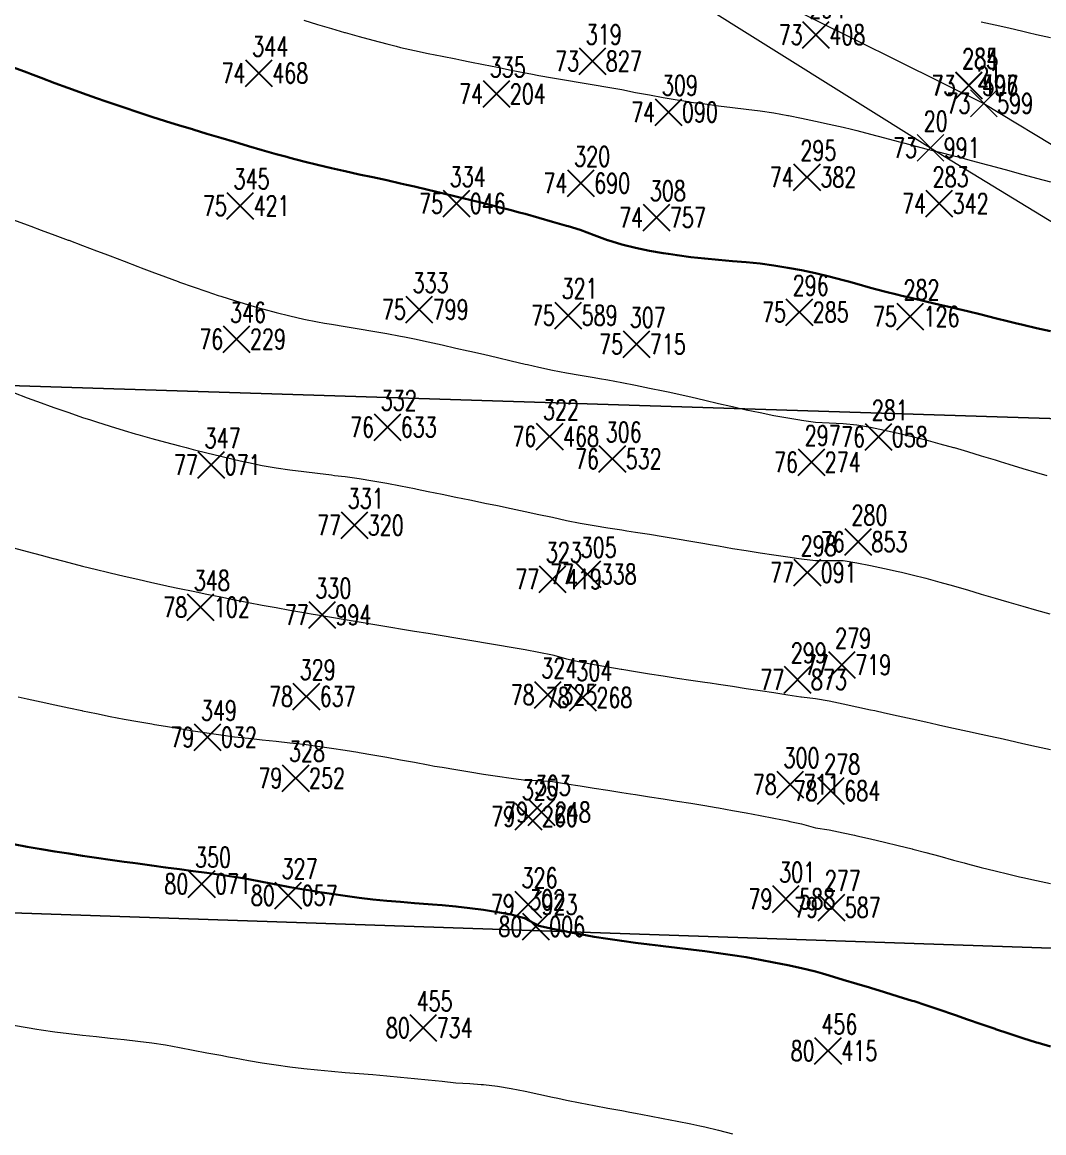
# Model space of a CAD drawing. Extents: x -443817 to 3, y -1171930 to -442383.
# Drawn here: x -442510.65 to -442472.38, y -1170120.82 to -1170079.22 of the extents above; entities that cross this region are included whole.
import ezdxf
from ezdxf.enums import TextEntityAlignment as Align

# ---------------------------------------------------------------- set-up
doc = ezdxf.new("R2010")
doc.units = 0
doc.header["$LTSCALE"] = 0.5
doc.header["$PDMODE"] = 3
doc.header["$PDSIZE"] = 0.5
doc.linetypes.add('121', pattern=[2, 1, -1])
for name, color, linetype in [('BO', 2, 'Continuous'), ('CB', 7, 'Continuous'), ('VB', 11, 'Continuous'), ('VYSKOPIS', 15, 'Continuous')]:
    doc.layers.add(name, color=color, linetype=linetype)
for name, color, linetype, lineweight in [('BO_PK', 1, 'Continuous', 0), ('CB_PK', 1, 'Continuous', 0), ('ELKABLE_NN_22', 166, 'Continuous', 0), ('KLADPAR', 7, 'Continuous', 0), ('VB_PK', 1, 'Continuous', 0)]:
    doc.layers.add(name, color=color, linetype=linetype, lineweight=lineweight)
doc.styles.add('Style-simplex', font='simplex.shx')
doc.styles.add('T', font='romans.shx', dxfattribs={"width": 0.7, "height": 1.5})
doc.linetypes.add('660a', pattern='A,1.6,-3.3,1.6,-3.3,1.6,-6.4,["u",Style-simplex,S=0.1,R=0,X=0,Y=0],-6.4,1.6,-3.3,1.6,-3.3', length=34)
doc.linetypes.add('660aa', pattern='A,4.2,-6.4,["u",Style-simplex,S=0.1,R=0,X=0,Y=0],-6.4', length=17)

# ---------------------------------------------------------------- blocks, each defined once
blk = doc.blocks.new('0')
at = {"layer": 'BO', "linetype": 'Continuous'}
blk.add_point((0, 0), dxfattribs=at)
at = {"linetype": 'ByBlock', "style": 'T', "width": 0.7, "flags": 1}
blk.add_attdef('0', text='', height=1.5, dxfattribs=at).set_placement((0, 0), align=Align.MIDDLE)
at = {"layer": 'CB', "linetype": 'ByBlock', "style": 'T', "width": 0.7}
blk.add_attdef('C', (-0.5, 1.25), '', height=1.5, dxfattribs=at)
at = {"layer": 'VB', "linetype": 'ByBlock', "style": 'T', "width": 0.7}
blk.add_attdef('1', text='', height=1.5, dxfattribs=at).set_placement((-1, -0.75), align=Align.RIGHT)
at = {"layer": 'VB', "linetype": '121', "style": 'T', "width": 0.7}
blk.add_attdef('2', (1, -0.75), '', height=1.5, dxfattribs=at)
blk = doc.blocks.new('1')
at = {"layer": 'BO_PK', "linetype": 'Continuous'}
blk.add_point((0, 0), dxfattribs=at)

msp = doc.modelspace()

# ---------------------------------------------------------------- linework, layer by layer
at = {"layer": 'ELKABLE_NN_22', "linetype": '660a', "lineweight": 0}
for p, q in [((-442513.292, -1170060.973), (-442476.627, -1170083.929)), ((-442474.625, -1170082.262), (-442442.633, -1170101.645)), ((-442476.627, -1170083.929), (-442443.73, -1170103.951))]:
    msp.add_line(p, q, dxfattribs=at)
at = {"layer": 'ELKABLE_NN_22', "linetype": '660aa', "lineweight": 0}
msp.add_line((-442484.466999, -1170077.378608), (-442474.625, -1170082.262), dxfattribs=at)
at = {"layer": 'KLADPAR', "color": 7, "linetype": 'Continuous', "flags": 128}
msp.add_lwpolyline([(-442424.19, -1169987.6), (-442424.96, -1170021.24), (-442421.08, -1170021.69), (-442398.52, -1170020.77), (-442373.42, -1170016.86), (-442376.24, -1170057), (-442377.34, -1170063.49), (-442378.64, -1170076.17), (-442379.76, -1170087.08), (-442380.78, -1170096.96), (-442521.4, -1170092.5), (-442525.77, -1170059.79), (-442574.01, -1170057.33), (-442574.47, -1170044.84), (-442600.57, -1170046.52)], dxfattribs=at)
for points in [[(-442380.78, -1170096.96), (-442381.81, -1170106.96), (-442382.83, -1170116.93), (-442518.75, -1170112.32), (-442520.08, -1170102.41), (-442520.47, -1170099.44), (-442521.4, -1170092.5), (-442380.78, -1170096.96)], [(-442382.83, -1170116.93), (-442383.87, -1170126.95), (-442384.86, -1170136.63), (-442516.11, -1170132.07), (-442517.43, -1170122.23), (-442518.75, -1170112.32), (-442382.83, -1170116.93)]]:
    msp.add_lwpolyline(points, close=True, dxfattribs=at)
at = {"layer": 'VYSKOPIS', "linetype": 'Continuous', "lineweight": 18, "flags": 128}
for points, elevation in [([(-442500.09888, -1170079.144902), (-442499.580942, -1170079.306959), (-442499.063004, -1170079.461929), (-442498.574656, -1170079.605698), (-442498.545066, -1170079.614304), (-442498.027128, -1170079.759908), (-442497.509191, -1170079.901273), (-442496.991253, -1170080.03555), (-442496.640355, -1170080.124077), (-442496.473315, -1170080.164892), (-442495.955377, -1170080.282021), (-442495.437439, -1170080.393138), (-442494.919501, -1170080.501028), (-442494.401563, -1170080.599869), (-442494.182426, -1170080.642456), (-442493.883625, -1170080.702254), (-442493.365687, -1170080.803184), (-442492.847749, -1170080.905695), (-442492.329812, -1170081.015041), (-442491.811874, -1170081.120337), (-442491.596024, -1170081.160835), (-442491.293936, -1170081.220317), (-442490.775998, -1170081.310742), (-442490.25806, -1170081.396422), (-442489.740122, -1170081.480456), (-442489.222184, -1170081.565945), (-442488.704246, -1170081.652574), (-442488.556237, -1170081.679214), (-442488.186308, -1170081.749264), (-442487.66837, -1170081.850383), (-442487.150433, -1170081.945618), (-442486.632495, -1170082.041042), (-442486.114557, -1170082.129126), (-442485.687979, -1170082.197593), (-442485.596619, -1170082.211958), (-442485.078681, -1170082.284791), (-442484.560743, -1170082.352563), (-442484.042805, -1170082.412741), (-442483.524867, -1170082.476336), (-442483.006929, -1170082.544804), (-442482.488991, -1170082.623016), (-442481.971054, -1170082.7111), (-442481.946333, -1170082.715973), (-442481.453116, -1170082.812852), (-442480.935178, -1170082.924286), (-442480.41724, -1170083.037555), (-442479.899302, -1170083.157531), (-442479.580522, -1170083.234352), (-442479.381364, -1170083.282317), (-442478.863426, -1170083.415012), (-442478.345488, -1170083.551125), (-442477.82755, -1170083.690275), (-442477.587043, -1170083.752731), (-442477.309612, -1170083.825375), (-442476.791675, -1170083.961044), (-442476.273737, -1170084.093487), (-442475.755799, -1170084.222638), (-442475.577189, -1170084.27111), (-442475.237861, -1170084.361409), (-442474.719923, -1170084.497268), (-442474.201985, -1170084.640025), (-442473.684047, -1170084.780187), (-442473.650601, -1170084.789489), (-442473.166109, -1170084.922501), (-442472.648171, -1170085.060132), (-442472.130233, -1170085.197763)], 374), ([(-442474.719923, -1170079.210902), (-442474.201985, -1170079.322526), (-442473.684047, -1170079.43687), (-442473.166109, -1170079.556657), (-442472.958921, -1170079.605698), (-442472.648171, -1170079.679734), (-442472.130233, -1170079.802178)], 373), ([(-442510.975576, -1170086.626406), (-442510.457638, -1170086.812636), (-442510.321325, -1170086.863005), (-442509.9397, -1170087.006711), (-442509.421762, -1170087.196611), (-442508.931074, -1170087.381385), (-442508.903824, -1170087.391952), (-442508.385887, -1170087.584446), (-442507.867949, -1170087.782192), (-442507.551382, -1170087.899764), (-442507.350011, -1170087.977786), (-442506.832073, -1170088.178443), (-442506.314135, -1170088.373531), (-442506.195715, -1170088.418143), (-442505.796197, -1170088.57191), (-442505.278259, -1170088.765606), (-442504.80736, -1170088.936522), (-442504.760321, -1170088.953607), (-442504.242383, -1170089.13933), (-442503.724445, -1170089.313979), (-442503.306719, -1170089.454901), (-442503.206507, -1170089.487616), (-442502.68857, -1170089.651318), (-442502.170632, -1170089.811287), (-442501.652694, -1170089.957081), (-442501.592883, -1170089.97328), (-442501.134756, -1170090.094902), (-442500.616818, -1170090.22456), (-442500.09888, -1170090.33979), (-442499.580942, -1170090.444517), (-442499.321973, -1170090.491659), (-442499.063004, -1170090.536904), (-442498.545066, -1170090.624924), (-442498.027128, -1170090.703896), (-442497.509191, -1170090.789955), (-442496.991253, -1170090.882848), (-442496.473315, -1170090.98093), (-442496.325305, -1170091.010038), (-442495.955377, -1170091.080721), (-442495.437439, -1170091.1938), (-442494.919501, -1170091.308904), (-442494.401563, -1170091.424704), (-442493.945775, -1170091.528418), (-442493.883625, -1170091.542149), (-442493.365687, -1170091.660227), (-442492.847749, -1170091.780836), (-442492.329812, -1170091.902521), (-442491.811874, -1170092.024396), (-442491.715898, -1170092.046797), (-442491.293936, -1170092.144246), (-442490.775998, -1170092.259413), (-442490.25806, -1170092.360406), (-442489.740122, -1170092.446528), (-442489.222184, -1170092.529676), (-442489.014996, -1170092.565176), (-442488.704246, -1170092.620165), (-442488.186308, -1170092.716538), (-442487.66837, -1170092.817341), (-442487.150433, -1170092.92327), (-442486.632495, -1170093.031223), (-442486.38478, -1170093.083555), (-442486.114557, -1170093.141139), (-442485.596619, -1170093.257951), (-442485.078681, -1170093.376915), (-442484.560743, -1170093.49822), (-442484.107547, -1170093.601934), (-442484.042805, -1170093.616741), (-442483.524867, -1170093.735199), (-442483.006929, -1170093.843785), (-442482.488991, -1170093.947499), (-442481.971054, -1170094.041278), (-442481.51065, -1170094.120313), (-442481.453116, -1170094.129995), (-442480.935178, -1170094.198526), (-442480.41724, -1170094.222951), (-442479.899302, -1170094.247503), (-442479.381364, -1170094.29762), (-442478.863426, -1170094.388425), (-442478.345488, -1170094.500112), (-442477.82755, -1170094.616671), (-442477.735052, -1170094.638692), (-442477.309612, -1170094.740571), (-442476.791675, -1170094.869027), (-442476.273737, -1170095.00767), (-442475.755799, -1170095.152642), (-442475.740562, -1170095.157071), (-442475.237861, -1170095.304511), (-442474.719923, -1170095.460936), (-442474.201985, -1170095.617804), (-442474.014903, -1170095.675451), (-442473.684047, -1170095.779987), (-442473.166109, -1170095.93464), (-442472.648171, -1170096.08923), (-442472.263891, -1170096.19383)], 376), ([(-442510.975576, -1170093.094439), (-442510.457638, -1170093.288704), (-442509.9397, -1170093.477718), (-442509.599298, -1170093.601934), (-442509.421762, -1170093.666035), (-442508.903824, -1170093.845241), (-442508.385887, -1170094.025079), (-442508.094546, -1170094.120313), (-442507.867949, -1170094.192831), (-442507.350011, -1170094.356406), (-442506.832073, -1170094.515489), (-442506.417697, -1170094.638692), (-442506.314135, -1170094.66856), (-442505.796197, -1170094.813088), (-442505.278259, -1170094.952681), (-442504.760321, -1170095.092274), (-442504.510899, -1170095.157071), (-442504.242383, -1170095.225476), (-442503.724445, -1170095.352666), (-442503.206507, -1170095.479793), (-442502.68857, -1170095.602047), (-442502.364858, -1170095.675451), (-442502.170632, -1170095.718227), (-442501.652694, -1170095.81941), (-442501.134756, -1170095.908443), (-442500.616818, -1170095.984567), (-442500.09888, -1170096.054617), (-442499.580942, -1170096.117009), (-442499.063004, -1170096.179276), (-442498.943446, -1170096.19383), (-442498.545066, -1170096.241352), (-442498.027128, -1170096.313806), (-442497.509191, -1170096.394297), (-442496.991253, -1170096.490037), (-442496.473315, -1170096.588752), (-442495.955377, -1170096.692403), (-442495.856683, -1170096.712209), (-442495.437439, -1170096.795294), (-442494.919501, -1170096.901096), (-442494.401563, -1170097.005569), (-442493.883625, -1170097.113206), (-442493.365687, -1170097.22078), (-442493.318585, -1170097.230588), (-442492.847749, -1170097.329303), (-442492.329812, -1170097.440863), (-442491.811874, -1170097.546538), (-442491.293936, -1170097.655125), (-442490.84662, -1170097.748967), (-442490.775998, -1170097.763584), (-442490.25806, -1170097.879764), (-442489.740122, -1170097.979302), (-442489.222184, -1170098.076561), (-442488.704246, -1170098.161734), (-442488.186308, -1170098.238807), (-442488.003462, -1170098.267346), (-442487.66837, -1170098.319171), (-442487.150433, -1170098.40156), (-442486.632495, -1170098.484835), (-442486.114557, -1170098.57197), (-442485.596619, -1170098.662901), (-442485.078681, -1170098.749656), (-442484.871493, -1170098.785725), (-442484.560743, -1170098.839765), (-442484.042805, -1170098.928672), (-442483.524867, -1170099.013592), (-442483.006929, -1170099.094019), (-442482.488991, -1170099.171156), (-442481.971054, -1170099.246457), (-442481.550229, -1170099.304104), (-442481.453116, -1170099.317456), (-442480.935178, -1170099.380039), (-442480.41724, -1170099.38276), (-442479.899302, -1170099.388139), (-442479.381364, -1170099.464642), (-442478.863426, -1170099.570128), (-442478.345488, -1170099.676943), (-442477.82755, -1170099.7954), (-442477.712418, -1170099.822484), (-442477.309612, -1170099.917971), (-442476.791675, -1170100.047819), (-442476.273737, -1170100.188867), (-442475.755799, -1170100.33213), (-442475.726146, -1170100.340863), (-442475.237861, -1170100.485771), (-442474.719923, -1170100.638905), (-442474.201985, -1170100.795457), (-442473.986135, -1170100.859242), (-442473.684047, -1170100.948465), (-442473.166109, -1170101.097486), (-442472.648171, -1170101.244862), (-442472.145913, -1170101.377621)], 377), ([(-442510.975576, -1170098.904563), (-442510.457638, -1170099.047256), (-442509.9397, -1170099.186279), (-442509.493143, -1170099.304104), (-442509.421762, -1170099.322898), (-442508.903824, -1170099.458188), (-442508.385887, -1170099.59101), (-442507.867949, -1170099.720605), (-442507.445923, -1170099.822484), (-442507.350011, -1170099.84539), (-442506.832073, -1170099.967961), (-442506.314135, -1170100.086166), (-442505.796197, -1170100.205573), (-442505.278259, -1170100.318462), (-442505.174634, -1170100.340863), (-442504.760321, -1170100.430212), (-442504.242383, -1170100.53747), (-442503.724445, -1170100.646562), (-442503.206507, -1170100.74939), (-442502.68857, -1170100.854749), (-442502.665998, -1170100.859242), (-442502.170632, -1170100.955868), (-442501.652694, -1170101.052495), (-442501.134756, -1170101.149121), (-442500.616818, -1170101.241382), (-442500.09888, -1170101.329656), (-442499.827519, -1170101.377621), (-442499.580942, -1170101.420461), (-442499.063004, -1170101.507216), (-442498.545066, -1170101.596059), (-442498.027128, -1170101.68351), (-442497.509191, -1170101.772733), (-442496.991253, -1170101.858033), (-442496.76927, -1170101.896), (-442496.473315, -1170101.944978), (-442495.955377, -1170102.026607), (-442495.437439, -1170102.110641), (-442494.919501, -1170102.195055), (-442494.401563, -1170102.279785), (-442493.883625, -1170102.363313), (-442493.577554, -1170102.414379), (-442493.365687, -1170102.449436), (-442492.847749, -1170102.538152), (-442492.329812, -1170102.627122), (-442491.811874, -1170102.719952), (-442491.293936, -1170102.812782), (-442490.775998, -1170102.921052), (-442490.732815, -1170102.932758), (-442490.25806, -1170103.066403), (-442489.740122, -1170103.173281), (-442489.222184, -1170103.272755), (-442488.704246, -1170103.367483), (-442488.210966, -1170103.451137), (-442488.186308, -1170103.455314), (-442487.66837, -1170103.543841), (-442487.150433, -1170103.626672), (-442486.632495, -1170103.706087), (-442486.114557, -1170103.785565), (-442485.596619, -1170103.860804), (-442485.078681, -1170103.940218), (-442484.877247, -1170103.969516), (-442484.560743, -1170104.014761), (-442484.042805, -1170104.091961), (-442483.524867, -1170104.171059), (-442483.006929, -1170104.249272), (-442482.488991, -1170104.330268), (-442481.971054, -1170104.412594), (-442481.480366, -1170104.487896), (-442481.453116, -1170104.491945), (-442480.935178, -1170104.554212), (-442480.41724, -1170104.64084), (-442479.899302, -1170104.751388), (-442479.381364, -1170104.859342), (-442478.863426, -1170104.971408), (-442478.704036, -1170105.006275), (-442478.345488, -1170105.083348), (-442477.82755, -1170105.199022), (-442477.309612, -1170105.312923), (-442476.791675, -1170105.428787), (-442476.369649, -1170105.524654), (-442476.273737, -1170105.545852), (-442475.755799, -1170105.657413), (-442475.237861, -1170105.773086), (-442474.719923, -1170105.88452), (-442474.201985, -1170105.999814), (-442474.010098, -1170106.043033), (-442473.684047, -1170106.117702), (-442473.166109, -1170106.233502), (-442472.648171, -1170106.348732), (-442472.130233, -1170106.45947)], 378), ([(-442510.802909, -1170104.487896), (-442510.457638, -1170104.563261), (-442509.9397, -1170104.67634), (-442509.421762, -1170104.789482), (-442508.903824, -1170104.898827), (-442508.407446, -1170105.006275), (-442508.385887, -1170105.010957), (-442507.867949, -1170105.114608), (-442507.350011, -1170105.221043), (-442506.832073, -1170105.32096), (-442506.314135, -1170105.414549), (-442505.796197, -1170105.506303), (-442505.687134, -1170105.524654), (-442505.278259, -1170105.592235), (-442504.760321, -1170105.676586), (-442504.242383, -1170105.757013), (-442503.724445, -1170105.834783), (-442503.206507, -1170105.910084), (-442502.68857, -1170105.980957), (-442502.170632, -1170106.043033), (-442502.170632, -1170106.043033), (-442501.652694, -1170106.102958), (-442501.134756, -1170106.154403), (-442500.616818, -1170106.205786), (-442500.09888, -1170106.263939), (-442499.580942, -1170106.333799), (-442499.063004, -1170106.406696), (-442498.545066, -1170106.48611), (-442498.07891, -1170106.561412), (-442498.027128, -1170106.569828), (-442497.509191, -1170106.658292), (-442496.991253, -1170106.752577), (-442496.473315, -1170106.848444), (-442495.955377, -1170106.941527), (-442495.437439, -1170107.039546), (-442495.204329, -1170107.079791), (-442494.919501, -1170107.128516), (-442494.401563, -1170107.215018), (-442493.883625, -1170107.300634), (-442493.365687, -1170107.379163), (-442492.847749, -1170107.45959), (-442492.329812, -1170107.532234), (-442491.872759, -1170107.59817), (-442491.811874, -1170107.606903), (-442491.293936, -1170107.626266), (-442490.775998, -1170107.665942), (-442490.25806, -1170107.747382), (-442489.740122, -1170107.826353), (-442489.222184, -1170107.905325), (-442488.704246, -1170107.986955), (-442488.186308, -1170108.067319), (-442487.865632, -1170108.116549), (-442487.66837, -1170108.147493), (-442487.150433, -1170108.228679), (-442486.632495, -1170108.312334), (-442486.114557, -1170108.393014), (-442485.596619, -1170108.476289), (-442485.078681, -1170108.564752), (-442484.654885, -1170108.634929), (-442484.560743, -1170108.650495), (-442484.042805, -1170108.744021), (-442483.524867, -1170108.835206), (-442483.006929, -1170108.931706), (-442482.488991, -1170109.033648), (-442481.971054, -1170109.137108), (-442481.894299, -1170109.153308), (-442481.453116, -1170109.245695), (-442480.935178, -1170109.390729), (-442480.41724, -1170109.47489), (-442479.899302, -1170109.577085), (-442479.467666, -1170109.671687), (-442479.381364, -1170109.690417), (-442478.863426, -1170109.805078), (-442478.345488, -1170109.927016), (-442477.82755, -1170110.051802), (-442477.309612, -1170110.182219), (-442477.27996, -1170110.190066), (-442476.791675, -1170110.32061), (-442476.273737, -1170110.459127), (-442475.755799, -1170110.599922), (-442475.356218, -1170110.708445), (-442475.237861, -1170110.740591), (-442474.719923, -1170110.878538), (-442474.201985, -1170111.010791), (-442473.684047, -1170111.136462), (-442473.286932, -1170111.226824), (-442473.166109, -1170111.25492), (-442472.648171, -1170111.371479), (-442472.130233, -1170111.483989)], 379), ([(-442510.975576, -1170116.791553), (-442510.457638, -1170116.87274), (-442510.099027, -1170116.928995), (-442509.9397, -1170116.954243), (-442509.421762, -1170117.030114), (-442508.903824, -1170117.09972), (-442508.385887, -1170117.154583), (-442507.867949, -1170117.209509), (-442507.350011, -1170117.266523), (-442506.832073, -1170117.326764), (-442506.314135, -1170117.387069), (-442505.796197, -1170117.447374), (-442505.796197, -1170117.447374), (-442505.278259, -1170117.52141), (-442504.760321, -1170117.620124), (-442504.242383, -1170117.715928), (-442503.724445, -1170117.815846), (-442503.206507, -1170117.910194), (-442502.915167, -1170117.965753), (-442502.68857, -1170118.009985), (-442502.170632, -1170118.104776), (-442501.652694, -1170118.190582), (-442501.134756, -1170118.271769), (-442500.616818, -1170118.340426), (-442500.09888, -1170118.402882), (-442499.580942, -1170118.459137), (-442499.321973, -1170118.484132), (-442499.063004, -1170118.509064), (-442498.545066, -1170118.552789), (-442498.027128, -1170118.596515), (-442497.509191, -1170118.638405), (-442496.991253, -1170118.681561), (-442496.473315, -1170118.727692), (-442495.955377, -1170118.777618), (-442495.437439, -1170118.829697), (-442494.919501, -1170118.885256), (-442494.401563, -1170118.939232), (-442493.883625, -1170118.971631), (-442493.451989, -1170119.002511), (-442493.365687, -1170119.008586), (-442492.847749, -1170119.071611), (-442492.329812, -1170119.154633), (-442491.811874, -1170119.253474), (-442491.293936, -1170119.365857), (-442490.775998, -1170119.479), (-442490.587651, -1170119.52089), (-442490.25806, -1170119.594926), (-442489.740122, -1170119.697185), (-442489.222184, -1170119.793431), (-442488.704246, -1170119.888033), (-442488.186308, -1170119.98466), (-442487.881628, -1170120.039269), (-442487.66837, -1170120.078249), (-442487.150433, -1170120.178609), (-442486.632495, -1170120.275868), (-442486.114557, -1170120.377304), (-442485.596619, -1170120.483549), (-442485.259947, -1170120.557648), (-442485.078681, -1170120.5984), (-442484.560743, -1170120.716668), (-442484.042805, -1170120.849553)], 381)]:
    msp.add_lwpolyline(points, dxfattribs=dict(at, elevation=elevation))
at = {"layer": 'VYSKOPIS', "linetype": 'Continuous', "lineweight": 30, "flags": 128}
for points, elevation in [([(-442510.975576, -1170080.913732), (-442510.457638, -1170081.112364), (-442510.331252, -1170081.160835), (-442509.9397, -1170081.309603), (-442509.421762, -1170081.504755), (-442508.943656, -1170081.679214), (-442508.903824, -1170081.693579), (-442508.385887, -1170081.883668), (-442507.867949, -1170082.069138), (-442507.499917, -1170082.197593), (-442507.350011, -1170082.248027), (-442506.832073, -1170082.419702), (-442506.314135, -1170082.592073), (-442505.936177, -1170082.715973), (-442505.796197, -1170082.761027), (-442505.278259, -1170082.923274), (-442504.760321, -1170083.085583), (-442504.271973, -1170083.234352), (-442504.242383, -1170083.243337), (-442503.724445, -1170083.401091), (-442503.206507, -1170083.556061), (-442502.68857, -1170083.707993), (-442502.536198, -1170083.752731), (-442502.170632, -1170083.860874), (-442501.652694, -1170084.014135), (-442501.134756, -1170084.15936), (-442500.730117, -1170084.27111), (-442500.616818, -1170084.302623), (-442500.09888, -1170084.437849), (-442499.580942, -1170084.566621), (-442499.063004, -1170084.690268), (-442498.607216, -1170084.789489), (-442498.545066, -1170084.803347), (-442498.027128, -1170084.922501), (-442497.509191, -1170085.032606), (-442496.991253, -1170085.144166), (-442496.473315, -1170085.257815), (-442496.254177, -1170085.307868), (-442495.955377, -1170085.377285), (-442495.437439, -1170085.497578), (-442494.919501, -1170085.622553), (-442494.401563, -1170085.747529), (-442494.087083, -1170085.826247), (-442493.883625, -1170085.877566), (-442493.365687, -1170086.006718), (-442492.847749, -1170086.134415), (-442492.329812, -1170086.265908), (-442492.026143, -1170086.344626), (-442491.811874, -1170086.40164), (-442491.293936, -1170086.546169), (-442490.775998, -1170086.695001), (-442490.25806, -1170086.843579), (-442490.193318, -1170086.863005), (-442489.740122, -1170087.001206), (-442489.222184, -1170087.193763), (-442488.717523, -1170087.381385), (-442488.704246, -1170087.386004), (-442488.186308, -1170087.549579), (-442487.66837, -1170087.678225), (-442487.150433, -1170087.781116), (-442486.632495, -1170087.86901), (-442486.441619, -1170087.899764), (-442486.114557, -1170087.950703), (-442485.596619, -1170088.018728), (-442485.078681, -1170088.075362), (-442484.560743, -1170088.12377), (-442484.042805, -1170088.167876), (-442483.524867, -1170088.2135), (-442483.006929, -1170088.265388), (-442482.488991, -1170088.337969), (-442481.971054, -1170088.418143), (-442481.453116, -1170088.513251), (-442480.935178, -1170088.619686), (-442480.41724, -1170088.741497), (-442479.899302, -1170088.878875), (-442479.692114, -1170088.936522), (-442479.381364, -1170089.022075), (-442478.863426, -1170089.169514), (-442478.345488, -1170089.310879), (-442477.82755, -1170089.435664), (-442477.747824, -1170089.454901), (-442477.309612, -1170089.559501), (-442476.791675, -1170089.678401), (-442476.273737, -1170089.802048), (-442475.755799, -1170089.925695), (-442475.556577, -1170089.97328), (-442475.237861, -1170090.049341), (-442474.719923, -1170090.175899), (-442474.201985, -1170090.303152), (-442473.684047, -1170090.430342), (-442473.434625, -1170090.491659), (-442473.166109, -1170090.557596), (-442472.648171, -1170090.680103), (-442472.130233, -1170090.797928)], 375), ([(-442510.975576, -1170110.012443), (-442510.457638, -1170110.102805), (-442509.9397, -1170110.190066), (-442509.421762, -1170110.278087), (-442508.903824, -1170110.359526), (-442508.385887, -1170110.439257), (-442507.867949, -1170110.517154), (-442507.350011, -1170110.591506), (-442506.832073, -1170110.662695), (-442506.499068, -1170110.708445), (-442506.314135, -1170110.734579), (-442505.796197, -1170110.807919), (-442505.278259, -1170110.875944), (-442504.760321, -1170110.944032), (-442504.242383, -1170111.017372), (-442503.724445, -1170111.085396), (-442503.206507, -1170111.154244), (-442502.72309, -1170111.226824), (-442502.68857, -1170111.23195), (-442502.170632, -1170111.321489), (-442501.652694, -1170111.422419), (-442501.134756, -1170111.522336), (-442500.616818, -1170111.615609), (-442500.09888, -1170111.701984), (-442499.839911, -1170111.745203), (-442499.580942, -1170111.788359), (-442499.063004, -1170111.872393), (-442498.545066, -1170111.946999), (-442498.027128, -1170112.015467), (-442497.509191, -1170112.076594), (-442496.991253, -1170112.127786), (-442496.473315, -1170112.171828), (-442495.955377, -1170112.212896), (-442495.437439, -1170112.251939), (-442495.282032, -1170112.263582), (-442494.919501, -1170112.292564), (-442494.401563, -1170112.340656), (-442493.883625, -1170112.399758), (-442493.365687, -1170112.467213), (-442492.847749, -1170112.547198), (-442492.329812, -1170112.645786), (-442491.831031, -1170112.781962), (-442491.811874, -1170112.789935), (-442491.293936, -1170113.06931), (-442490.775998, -1170113.176378), (-442490.25806, -1170113.283192), (-442490.166637, -1170113.300341), (-442489.740122, -1170113.378363), (-442489.222184, -1170113.471256), (-442488.704246, -1170113.553962), (-442488.186308, -1170113.631162), (-442487.66837, -1170113.701654), (-442487.150433, -1170113.76854), (-442486.726636, -1170113.81872), (-442486.632495, -1170113.829477), (-442486.114557, -1170113.889655), (-442485.596619, -1170113.949643), (-442485.078681, -1170114.015137), (-442484.560743, -1170114.083415), (-442484.042805, -1170114.160615), (-442483.524867, -1170114.244332), (-442483.006929, -1170114.337099), (-442482.488991, -1170114.43632), (-442481.971054, -1170114.541109), (-442481.453116, -1170114.654758), (-442480.935178, -1170114.777392), (-442480.666599, -1170114.855478), (-442480.41724, -1170114.929514), (-442479.899302, -1170115.083281), (-442479.381364, -1170115.232935), (-442478.90174, -1170115.373857), (-442478.863426, -1170115.385247), (-442478.345488, -1170115.54471), (-442477.82755, -1170115.70626), (-442477.309612, -1170115.869646), (-442477.238168, -1170115.892236), (-442476.791675, -1170116.036195), (-442476.273737, -1170116.209009), (-442475.755799, -1170116.387519), (-442475.688907, -1170116.410615), (-442475.237861, -1170116.569635), (-442474.719923, -1170116.748397), (-442474.201985, -1170116.92311), (-442474.184661, -1170116.928995), (-442473.684047, -1170117.101745), (-442473.166109, -1170117.268611), (-442472.648171, -1170117.429466), (-442472.588361, -1170117.447374), (-442472.130233, -1170117.585954)], 380)]:
    msp.add_lwpolyline(points, dxfattribs=dict(at, elevation=elevation))

# ---------------------------------------------------------------- block references
at = {"lineweight": 0, "xscale": 0.5, "yscale": 0.5, "zscale": 0.5, "rotation": 359.9999999999999}
for p, values in [((-442480.913, -1170079.696), {'C': '294', '1': '73', '2': '408'}), ((-442489.286, -1170080.68), {'C': '319', '1': '73', '2': '827'}), ((-442501.782, -1170081.128), {'C': '344', '1': '74', '2': '468'}), ((-442492.882, -1170081.908), {'C': '335', '1': '74', '2': '204'}), ((-442475.186, -1170081.592), {'C': '285', '1': '73', '2': '497'}), ((-442475.183, -1170081.588), {'C': '284', '1': '73', '2': '506'}), ((-442486.435, -1170082.588), {'C': '309', '1': '74', '2': '090'}), ((-442489.721, -1170085.251), {'C': '320', '1': '74', '2': '690'}), ((-442481.248, -1170085.029), {'C': '295', '1': '74', '2': '382'}), ((-442502.481, -1170086.095), {'C': '345', '1': '75', '2': '421'}), ((-442494.382, -1170086.012), {'C': '334', '1': '75', '2': '046'}), ((-442476.294, -1170086.018), {'C': '283', '1': '74', '2': '342'}), ((-442486.886, -1170086.54), {'C': '308', '1': '74', '2': '757'}), ((-442495.774, -1170089.985), {'C': '333', '1': '75', '2': '799'}), ((-442490.191, -1170090.202), {'C': '321', '1': '75', '2': '589'}), ((-442481.535, -1170090.081), {'C': '296', '1': '75', '2': '285'}), ((-442477.382, -1170090.25), {'C': '282', '1': '75', '2': '126'}), ((-442502.615, -1170091.09), {'C': '346', '1': '76', '2': '229'}), ((-442487.639, -1170091.282), {'C': '307', '1': '75', '2': '715'}), ((-442496.966, -1170094.388), {'C': '332', '1': '76', '2': '633'}), ((-442490.888, -1170094.735), {'C': '322', '1': '76', '2': '468'}), ((-442478.573, -1170094.757), {'C': '281', '1': '76', '2': '058'}), ((-442488.54, -1170095.575), {'C': '306', '1': '76', '2': '532'}), ((-442481.085, -1170095.705), {'C': '297', '1': '76', '2': '274'}), ((-442503.567, -1170095.798), {'C': '347', '1': '77', '2': '071'}), ((-442498.203, -1170098.064), {'C': '331', '1': '77', '2': '320'}), ((-442479.334, -1170098.687), {'C': '280', '1': '76', '2': '853'}), ((-442481.236, -1170099.833), {'C': '298', '1': '77', '2': '091'}), ((-442490.781, -1170100.078), {'C': '323', '1': '77', '2': '419'}), ((-442489.477, -1170099.897), {'C': '305', '1': '77', '2': '338'}), ((-442503.968, -1170101.136), {'C': '348', '1': '78', '2': '102'}), ((-442499.415, -1170101.422), {'C': '330', '1': '77', '2': '994'}), ((-442479.943, -1170103.292), {'C': '279', '1': '77', '2': '719'}), ((-442481.604, -1170103.846), {'C': '299', '1': '77', '2': '873'}), ((-442490.953, -1170104.415), {'C': '324', '1': '78', '2': '325'}), ((-442500.003, -1170104.474), {'C': '329', '1': '78', '2': '637'}), ((-442489.64, -1170104.515), {'C': '304', '1': '78', '2': '268'}), ((-442503.703, -1170106.003), {'C': '349', '1': '79', '2': '032'}), ((-442500.403, -1170107.53), {'C': '328', '1': '79', '2': '252'}), ((-442481.88, -1170107.772), {'C': '300', '1': '78', '2': '711'}), ((-442480.355, -1170108.008), {'C': '278', '1': '78', '2': '684'}), ((-442491.681, -1170108.972), {'C': '325', '1': '79', '2': '260'}), ((-442491.195, -1170108.813), {'C': '303', '1': '79', '2': '248'}), ((-442503.924, -1170111.498), {'C': '350', '1': '80', '2': '071'}), ((-442500.682, -1170111.928), {'C': '327', '1': '80', '2': '057'}), ((-442491.692, -1170112.271), {'C': '326', '1': '79', '2': '923'}), ((-442482.042, -1170112.06), {'C': '301', '1': '79', '2': '588'}), ((-442480.334, -1170112.374), {'C': '277', '1': '79', '2': '587'}), ((-442491.407, -1170113.091), {'C': '302', '1': '80', '2': '006'}), ((-442495.625, -1170116.885), {'C': '455', '1': '80', '2': '734'}), ((-442480.462, -1170117.749), {'C': '456', '1': '80', '2': '415'})]:
    msp.add_blockref('0', p, dxfattribs=at).add_auto_attribs(values)
at = {"lineweight": 0}
ref = msp.add_blockref('1', (-442474.625, -1170082.262), dxfattribs=dict(at, xscale=0.5, yscale=0.5, zscale=0.5, rotation=359.9999999999999))
ref.add_attrib('C', '21', (-442474.875, -1170081.637), dxfattribs={"layer": 'CB_PK', "linetype": 'ByBlock', "height": 0.75, "style": 'T', "width": 0.7})
ref.add_attrib('1', '73', dxfattribs={"layer": 'VB_PK', "linetype": 'ByBlock', "height": 0.75, "style": 'T', "width": 0.7}).set_placement((-442475.125, -1170082.637), align=Align.RIGHT)
ref.add_attrib('2', '599', (-442474.125, -1170082.637), dxfattribs={"layer": 'VB_PK', "linetype": '121', "height": 0.75, "style": 'T', "width": 0.7})
ref = msp.add_blockref('1', (-442476.627, -1170083.929), dxfattribs=dict(at, xscale=0.5, yscale=0.5, zscale=0.5, rotation=359.9999999999999))
ref.add_attrib('C', '20', (-442476.877, -1170083.304), dxfattribs={"layer": 'CB_PK', "linetype": 'ByBlock', "height": 0.75, "style": 'T', "width": 0.7})
ref.add_attrib('1', '73', dxfattribs={"layer": 'VB_PK', "linetype": 'ByBlock', "height": 0.75, "style": 'T', "width": 0.7}).set_placement((-442477.127, -1170084.304), align=Align.RIGHT)
ref.add_attrib('2', '991', (-442476.127, -1170084.304), dxfattribs={"layer": 'VB_PK', "linetype": '121', "height": 0.75, "style": 'T', "width": 0.7})

doc.saveas('drawing.dxf')
